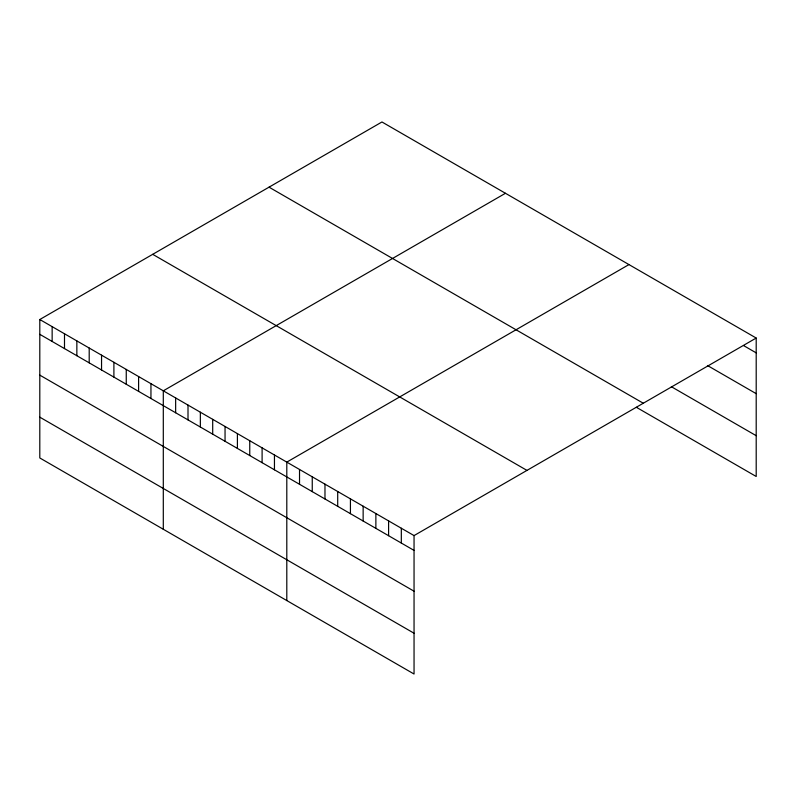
<?xml version="1.0" encoding="UTF-8"?>
<svg xmlns="http://www.w3.org/2000/svg" width="796" height="796" viewBox="0 0 796 796"><rect width="100%" height="100%" fill="white"/><g stroke="black" fill="none" stroke-linecap="round" stroke-linejoin="round"><path stroke-width="1.19" d="M39.8 319.514L414.049 535.589L414.049 674.023L39.8 457.959L39.8 319.514L381.951 121.977L756.2 338.041L756.2 476.486L636.382 407.303M505.45 193.279L163.299 390.816L163.299 529.26M628.959 264.58L286.799 462.118L286.799 600.562M414.049 535.589L756.2 338.041M743.474 345.514L756.2 352.867M707.425 365.493L756.2 393.662M671.366 386.717L756.2 435.691M269.038 187.169L643.287 403.234M152.713 254.332L526.962 470.396M39.8 334.33L414.049 550.404M39.8 375.125L414.049 591.199M39.8 417.164L414.049 633.228M401.323 528.236L401.323 543.051M388.597 520.892L388.597 535.708M375.871 513.549L375.871 528.365M363.145 506.196L363.145 521.022M350.429 498.853L350.429 513.669M337.703 491.51L337.703 506.326M324.977 484.157L324.977 498.983M312.251 476.814L312.251 491.63M299.525 469.471L299.525 484.286M274.451 454.994L274.451 469.809M262.103 447.859L262.103 462.675M249.755 440.735L249.755 455.551M237.407 433.601L237.407 448.417M225.049 426.467L225.049 441.282M212.701 419.343L212.701 434.158M200.353 412.209L200.353 427.024M188.005 405.084L188.005 419.9M175.647 397.95L175.647 412.766M150.951 383.692L150.951 398.507M138.603 376.558L138.603 391.373M126.256 369.434L126.256 384.249M113.898 362.299L113.898 377.115M101.55 355.165L101.55 369.981M89.202 348.041L89.202 362.857M76.854 340.907L76.854 355.722M64.496 333.773L64.496 348.598M52.148 326.649L52.148 341.464"/></g></svg>
